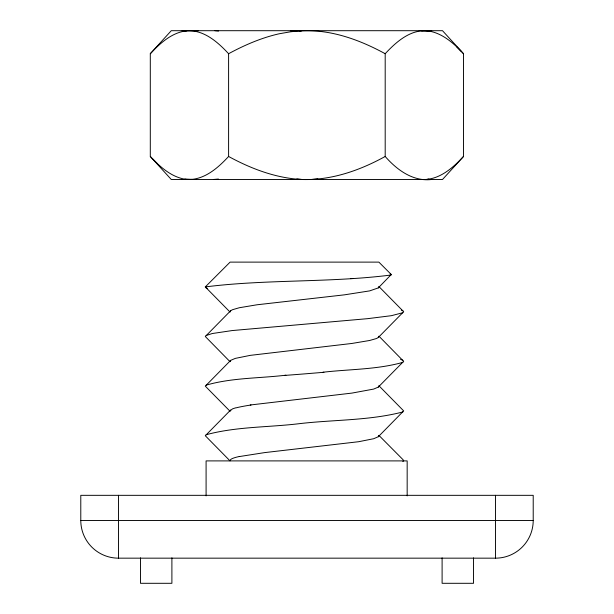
<?xml version="1.0" encoding="UTF-8"?>
<svg xmlns="http://www.w3.org/2000/svg" width="614" height="614" viewBox="0 0 614 614"><rect width="100%" height="100%" fill="white"/><g stroke="black" fill="none" stroke-linecap="round" stroke-linejoin="round"><path stroke-width="0.92" d="M230.02 361.677L205.299 336.51L230.68 310.722L232.43 309.732L239.291 307.744L257.066 304.774L344.347 294.85L369.682 290.882L378.293 287.905L391.272 274.519L378.876 262.117L230.096 262.117L205.299 286.915L230.02 312.035M239.291 456.57L264.626 452.61L358.714 441.704L373.657 438.726L378.293 436.738L378.876 435.702M230.096 311.712L230.68 310.722M230.096 361.347L230.68 360.357L235.316 358.384L250.259 355.36L351.906 343.456L369.682 340.478L376.543 338.498L378.293 337.5L403.674 311.712L378.953 286.592M230.096 460.546L230.68 459.556A75.284 7.637 -1.8 0 1 238.992 456.57M378.293 287.905L378.876 286.915M378.293 337.5L378.876 336.51M250.259 404.994L351.906 393.098L373.657 389.084L378.293 387.096L378.876 386.106M230.096 410.943L232.43 408.924L235.316 407.926M378.293 436.738L403.674 410.904L378.953 385.784M378.293 387.096L403.674 361.347L378.953 336.188M230.68 360.357L205.299 386.152L230.02 411.226M230.68 409.96L205.299 435.74L230.02 460.861M402.891 461.536L403.674 460.546L402.891 459.556L378.953 435.426M182.128 30.7L442.517 30.7L463.493 53.717L463.493 156.47L442.517 179.488L171.275 179.488L150.3 156.47L150.3 53.717L171.275 30.7L198.476 30.7M150.3 53.717C160.131 43.279 171.805 32.435 186.733 30.823C203.81 29.61 217.747 42.059 228.6 53.717L228.6 156.47C217.763 168.182 203.863 180.401 186.809 179.488C171.882 177.669 160.147 167 150.3 156.47M431.665 179.488C412.999 181.767 396.836 169.832 385.193 156.47L385.193 53.717C396.329 41.744 411.18 28.505 428.848 31.061M463.493 156.47C452.61 168.228 438.672 180.501 421.519 179.488M228.6 53.717C244.587 45.075 261.426 37.784 279.209 33.77L290.668 31.774L301.436 30.7M385.193 156.47C359.643 170.569 330.961 180.577 301.436 179.488C275.648 178.052 251.088 168.735 228.6 156.47M206.074 385.162C231.846 377.702 259.369 378.377 285.901 375.192M206.074 434.758C235.922 426.623 267.62 427.405 298.258 423.798C332.972 419.608 368.93 420.774 402.891 411.94M206.074 335.52L212.26 333.532L232.176 330.562L367.709 318.658L391.402 315.68L402.891 312.703M402.891 362.352C377.065 369.62 349.627 369.16 323.071 372.222M205.299 286.915C266.783 279.147 329.588 282.839 391.087 275.011M185.175 31.022L186.809 30.7M427.091 179.365L428.917 179.042M213.38 179.488L218.438 179.027M317.86 178.943L312.357 179.488L290.552 179.488M299.532 30.992C329.672 28.82 359.121 39.488 385.193 53.717M350.44 278.61L353.119 278.487M431.665 30.7L421.611 30.823M182.128 179.488L192.182 179.365M80.787 520.465L533.213 520.465L533.213 495.329L80.787 495.329L80.787 520.465A37.7 37.7 0 0 0 118.487 558.164L495.513 558.164A37.7 37.7 0 0 0 533.213 520.465M290.552 30.7L301.405 30.823M312.365 179.365L323.24 179.488M421.519 30.7C438.634 29.71 452.625 41.952 463.493 53.717M192.274 179.488L184.883 179.042M296.846 178.958L301.428 179.365M214.877 30.7L218.569 31.03M390.105 274.021L391.272 274.519M401.341 310.062L402.891 310.722M400.558 359.328L402.891 360.318M206.074 287.905L207.632 288.572M456.517 46.603L460.907 51.077M152.886 159.11L157.276 163.585M495.513 495.329L495.513 558.164M473.517 557.85L473.517 583.3L442.103 583.3L442.103 557.85M407.166 495.882L407.166 460.899L206.089 460.899L206.089 495.882M171.897 557.85L171.897 583.3L140.483 583.3L140.483 557.85M118.487 495.329L118.487 558.164M235.868 407.903A75.054 5.764 -4.3 0 1 251.011 404.994M323.9 372.276A99.637 2.978 -4.6 0 1 285.065 375.392"/></g></svg>
